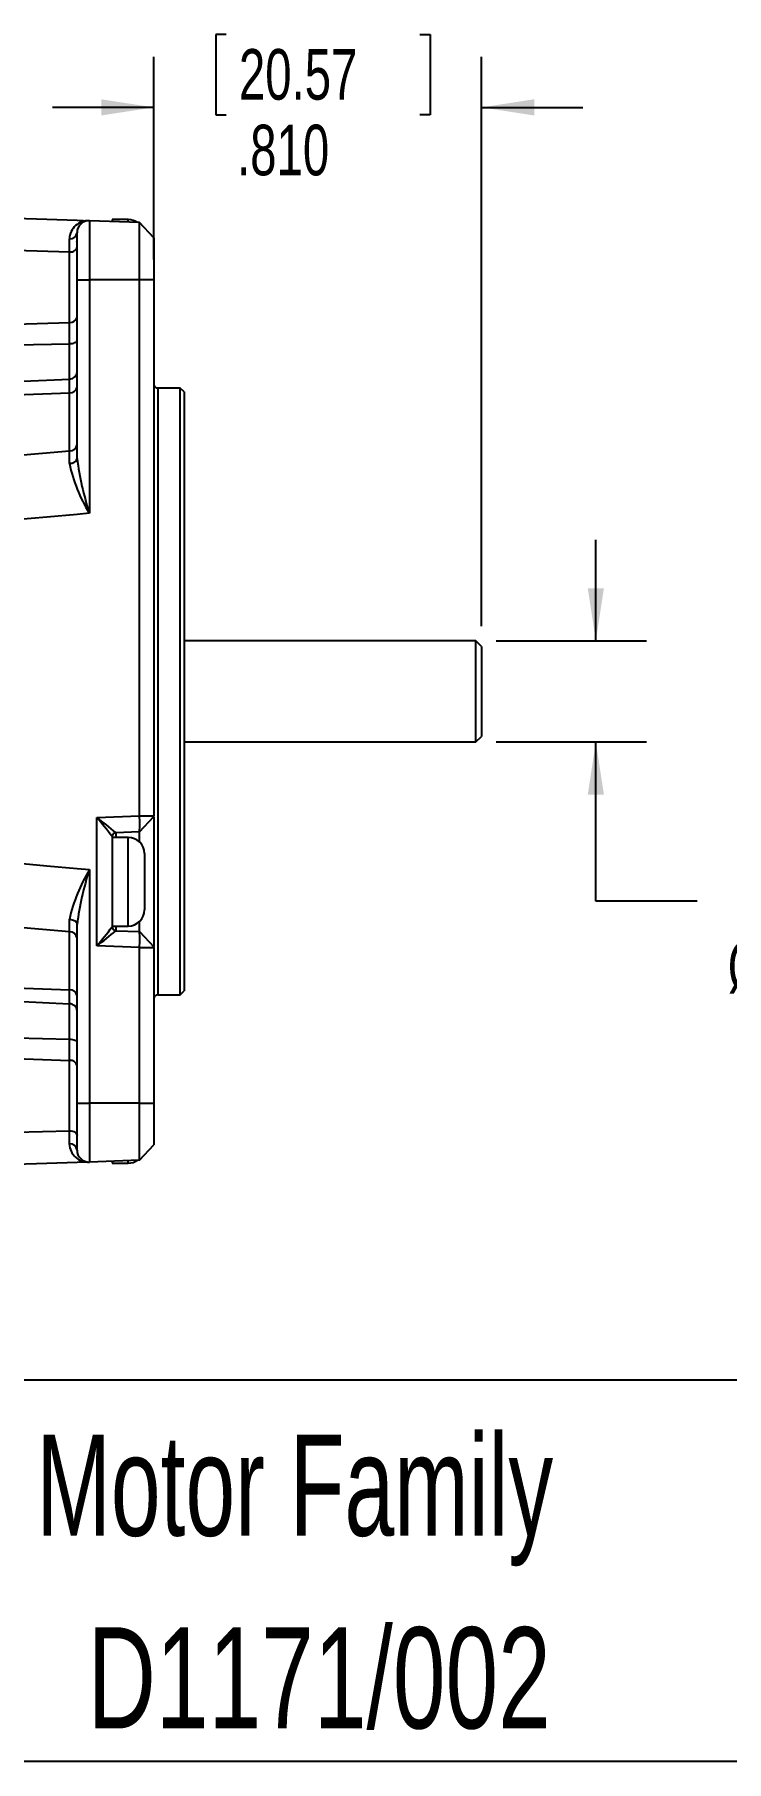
# Model space of a CAD drawing. Extents: x 0.3 to 16.8, y 0.3 to 10.8.
# Drawn here: x 10.048 to 11.758, y 0.267 to 4.536 of the extents above; entities that cross this region are included whole.
import ezdxf
from ezdxf.enums import TextEntityAlignment as Align

# ---------------------------------------------------------------- set-up
doc = ezdxf.new("R2010")
doc.units = 0
doc.layers.get('0').update_dxf_attribs({"linetype": 'CONTINUOUS'})
doc.layers.add('FORMAT', color=7, linetype='CONTINUOUS')
doc.dimstyles.new('SLDDIMSTYLE11', dxfattribs={"dimtxt": 0.125, "dimasz": 0.13, "dimexe": 0, "dimexo": 0.0625, "dimgap": 0.03125, "dimtad": 0, "dimtih": 1, "dimtoh": 1, "dimrnd": 1e-09, "dimzin": 4, "dimsah": 1, "dimcen": 0.09, "dimazin": 3, "dimlim": 1, "dimtp": 0.0003, "dimtm": 0.001, "dimtfac": 1, "dimtmove": 0, "dimatfit": 3})
doc.dimstyles.new('SLDDIMSTYLE12', dxfattribs={"dimtxt": 0.125, "dimasz": 0.13, "dimexe": 0, "dimexo": 0.0625, "dimgap": 0.03125, "dimtad": 0, "dimtih": 1, "dimtoh": 1, "dimrnd": 1e-09, "dimzin": 4, "dimsah": 1, "dimcen": 0.09, "dimazin": 3, "dimtfac": 1, "dimtmove": 0, "dimatfit": 3})

# ---------------------------------------------------------------- blocks, each defined once
blk = doc.blocks.new('_D_19')
at = {"layer": 'FORMAT'}
for p, q in [((11.4355, 3.0372), (11.4355, 3.2872)), ((11.1893, 3.0372), (11.5605, 3.0372)), ((11.1893, 2.7872), (11.5605, 2.7872)), ((11.4355, 2.394), (11.4355, 2.7872)), ((11.8241, 2.7173), (11.7987, 2.7173)), ((11.7987, 2.7173), (11.7987, 2.394)), ((12.3032, 2.7173), (12.3286, 2.7173)), ((12.3286, 2.7173), (12.3286, 2.394)), ((11.6855, 2.394), (11.4355, 2.394)), ((11.7987, 2.394), (11.8241, 2.394)), ((12.3286, 2.394), (12.3032, 2.394))]:
    blk.add_line(p, q, dxfattribs=at)
for points in [[(11.4355, 3.0372), (11.4555, 3.1672), (11.4155, 3.1672)], [(11.4355, 2.7872), (11.4155, 2.6572), (11.4555, 2.6572)]]:
    blk.add_solid(points, dxfattribs=at)
at = {"layer": 'FORMAT', "width": 0.7}
for s, p in [('6.358', (11.8559, 2.5557, 0.0039)), ('6.325', (11.8559, 2.394, 0.0039)), ('.2503', (11.9501, 2.207, 0.0039)), ('%%c', (11.7616, 2.132, 0.0039)), ('.2490', (11.9501, 2.0454, 0.0039))]:
    blk.add_text(s, height=0.125, dxfattribs=at).set_placement(p, align=Align.BOTTOM_LEFT)
blk = doc.blocks.new('_D_20')
at = {"layer": 'FORMAT'}
for p, q in [((10.5217, 4.536), (10.4963, 4.536)), ((10.4963, 4.536), (10.4963, 4.3375)), ((11.0008, 4.536), (11.0262, 4.536)), ((11.0262, 4.536), (11.0262, 4.3375)), ((10.3431, 3.9798), (10.3431, 4.4809)), ((11.1531, 3.0735), (11.1531, 4.4809)), ((10.3431, 4.3559), (10.0931, 4.3559)), ((11.1531, 4.3559), (11.4031, 4.3559)), ((10.4963, 4.3375), (10.5217, 4.3375)), ((11.0262, 4.3375), (11.0008, 4.3375))]:
    blk.add_line(p, q, dxfattribs=at)
for points in [[(10.3431, 4.3559), (10.2131, 4.3759), (10.2131, 4.3359)], [(11.1531, 4.3559), (11.2831, 4.3359), (11.2831, 4.3759)]]:
    blk.add_solid(points, dxfattribs=at)
at = {"layer": 'FORMAT', "width": 0.7}
for s, p in [('20.57', (10.5534, 4.3375, 0.0039)), ('.810', (10.5488, 4.1505, 0.0039))]:
    blk.add_text(s, height=0.125, dxfattribs=at).set_placement(p, align=Align.BOTTOM_LEFT)

msp = doc.modelspace()

# ---------------------------------------------------------------- linework, layer by layer
at = {"color": 7, "linetype": 'CONTINUOUS'}
for p, q in [((10.184, 4.0756), (10.184, 3.9298)), ((10.3077, 4.0713), (10.184, 4.0756)), ((10.28, 4.0784), (10.24, 4.0784)), ((10.24, 4.0784), (10.24, 4.0737)), ((10.3077, 3.9298), (10.3077, 4.0713)), ((10.3431, 4.0333), (10.3077, 4.0713)), ((10.1527, 4.0242), (10.1525, 4.0246)), ((10.1534, 3.9298), (10.1534, 4.0461)), ((10.3431, 4.0333), (10.3431, 3.9298)), ((10.1348, 3.9982), (10.001, 4.0022)), ((10.1348, 3.8244), (10.1348, 3.9982)), ((10.1534, 3.9298), (10.184, 3.9298)), ((10.1534, 3.4883), (10.1534, 3.9298)), ((10.184, 3.9298), (10.184, 3.3527)), ((10.3077, 3.9298), (10.184, 3.9298)), ((10.3077, 2.6044), (10.3077, 3.9298)), ((10.3431, 3.9298), (10.3077, 3.9298)), ((10.3431, 3.9298), (10.3431, 2.6044)), ((10.001, 3.8197), (10.1348, 3.8244)), ((10.1348, 3.7718), (10.1348, 3.8244)), ((10.001, 3.769), (10.1348, 3.7718)), ((10.1348, 3.6844), (10.1348, 3.7718)), ((10.001, 3.678), (10.1348, 3.6844)), ((10.1348, 3.6503), (10.1348, 3.6844)), ((10.001, 3.6452), (10.1348, 3.6503)), ((10.1348, 3.5069), (10.1348, 3.6503)), ((10.4081, 3.6622), (10.353, 3.6622)), ((10.4179, 3.6524), (10.4081, 3.6622)), ((10.4081, 2.1622), (10.4081, 3.6622)), ((10.4179, 3.6524), (10.4179, 2.1721)), ((10.001, 3.4951), (10.1348, 3.5069)), ((11.1393, 3.0372), (10.4179, 3.0372)), ((11.1531, 3.0235), (11.1393, 3.0372)), ((11.1393, 2.7872), (11.1393, 3.0372)), ((11.1531, 3.0235), (11.1531, 2.801)), ((10.4179, 2.7872), (11.1393, 2.7872)), ((11.1393, 2.7872), (11.1531, 2.801)), ((10.202, 2.6007), (10.3077, 2.6044)), ((10.3077, 2.6044), (10.3431, 2.6044)), ((10.3431, 2.6044), (10.3431, 2.603)), ((10.202, 2.2829), (10.202, 2.6007)), ((10.3077, 2.565), (10.2495, 2.563)), ((10.3077, 2.565), (10.3431, 2.603)), ((10.3077, 2.5401), (10.3077, 2.565)), ((10.3431, 2.601), (10.3431, 2.2826)), ((10.24, 2.5532), (10.24, 2.5286)), ((10.28, 2.5513), (10.24, 2.5513)), ((10.24, 2.5286), (10.24, 2.355)), ((10.32, 2.5113), (10.32, 2.3723)), ((10.184, 2.4718), (10.184, 1.8947)), ((10.24, 2.355), (10.24, 2.3304)), ((10.1348, 2.3176), (10.001, 2.3294)), ((10.1348, 2.1741), (10.1348, 2.3176)), ((10.1534, 1.8947), (10.1534, 2.3362)), ((10.24, 2.3323), (10.28, 2.3323)), ((10.2495, 2.3206), (10.3077, 2.3185)), ((10.3077, 2.3185), (10.3077, 2.3434)), ((10.3077, 2.3185), (10.3431, 2.2806)), ((10.3077, 2.2792), (10.202, 2.2829)), ((10.3077, 1.8947), (10.3077, 2.2792)), ((10.3077, 2.2792), (10.3431, 2.2792)), ((10.3431, 2.2806), (10.3431, 2.2792)), ((10.3431, 2.2792), (10.3431, 1.8947)), ((10.001, 2.1793), (10.1348, 2.1741)), ((10.001, 2.1465), (10.1348, 2.14)), ((10.1348, 2.14), (10.1348, 2.1741)), ((10.1348, 2.0527), (10.1348, 2.14)), ((10.353, 2.1622), (10.4081, 2.1622)), ((10.4081, 2.1622), (10.4179, 2.1721)), ((10.001, 2.0555), (10.1348, 2.0527)), ((10.1348, 2.0001), (10.1348, 2.0527)), ((10.001, 2.0048), (10.1348, 2.0001)), ((10.1348, 1.8263), (10.1348, 2.0001)), ((10.1534, 1.9096), (10.1525, 1.9112)), ((10.1534, 1.7784), (10.1534, 1.8947)), ((10.1534, 1.8947), (10.184, 1.8947)), ((10.3077, 1.8947), (10.184, 1.8947)), ((10.184, 1.8947), (10.184, 1.7489)), ((10.3077, 1.7532), (10.3077, 1.8947)), ((10.3077, 1.8947), (10.3431, 1.8947)), ((10.3431, 1.8947), (10.3431, 1.7912)), ((10.001, 1.8223), (10.1348, 1.8263)), ((10.1525, 1.8147), (10.1534, 1.8132)), ((10.3077, 1.7532), (10.184, 1.7489)), ((10.24, 1.7508), (10.24, 1.7461)), ((10.3077, 1.7532), (10.3431, 1.7912)), ((10.24, 1.7461), (10.28, 1.7461)), ((4.0147, 1.2104), (16.7513, 1.2104)), ((16.7513, 0.2671), (0.2513, 0.2671))]:
    msp.add_line(p, q, dxfattribs=at)
at = {"color": 8, "linetype": 'CONTINUOUS'}
for p, q in [((10.28, 4.0723), (10.28, 4.0784)), ((10.353, 3.6622), (10.353, 2.1622)), ((10.2495, 2.563), (10.2495, 2.5513)), ((10.28, 2.3323), (10.28, 2.5513)), ((10.2495, 2.3323), (10.2495, 2.3206)), ((10.28, 1.7461), (10.28, 1.7522))]:
    msp.add_line(p, q, dxfattribs=at)
at = {"color": 7, "linetype": 'CONTINUOUS'}
for points in [[(10.001, 4.082), (10.0787, 4.0793), (10.1534, 4.0767), (10.184, 4.0756)], [(10.1348, 3.9982), (10.1344, 4.0272), (10.1344, 4.031)], [(10.1534, 4.0207), (10.1525, 4.0245), (10.152, 4.024)], [(10.1348, 3.9982), (10.1384, 3.9985), (10.142, 3.9992), (10.1452, 4.0004), (10.148, 4.0018), (10.1503, 4.0036), (10.152, 4.0056), (10.1531, 4.0077), (10.1534, 4.01)], [(10.1348, 3.7718), (10.1384, 3.772), (10.142, 3.7725), (10.1452, 3.7733), (10.148, 3.7743), (10.1503, 3.7754), (10.152, 3.7768), (10.1531, 3.7782), (10.1534, 3.7797)], [(10.1344, 3.4757), (10.1347, 3.5033), (10.1348, 3.5069)], [(10.1344, 3.4757), (10.1381, 3.476), (10.1417, 3.4768), (10.145, 3.478), (10.1479, 3.4795), (10.1502, 3.4814), (10.152, 3.4836), (10.1531, 3.4859), (10.1534, 3.4883)], [(10.184, 3.3527), (10.1534, 3.3499), (10.0787, 3.3431), (10.001, 3.336)], [(10.2495, 2.563), (10.2495, 2.563), (10.2495, 2.563)], [(10.001, 2.4885), (10.0787, 2.4814), (10.1534, 2.4746), (10.184, 2.4718)], [(10.1348, 2.3176), (10.1344, 2.3444), (10.1344, 2.3488)], [(10.1344, 2.3488), (10.1381, 2.3485), (10.1417, 2.3477), (10.145, 2.3465), (10.1479, 2.345), (10.1502, 2.3431), (10.152, 2.3409), (10.1531, 2.3386), (10.1534, 2.3362)], [(10.2495, 2.3206), (10.2495, 2.3206), (10.2495, 2.3206)], [(10.1348, 2.0527), (10.1384, 2.0525), (10.142, 2.052), (10.1452, 2.0512), (10.148, 2.0502), (10.1503, 2.049), (10.152, 2.0477), (10.1531, 2.0463), (10.1534, 2.0448)], [(10.1344, 1.7935), (10.1347, 1.8218), (10.1348, 1.8263)], [(10.1348, 1.8263), (10.1384, 1.826), (10.142, 1.8253), (10.1452, 1.8241), (10.148, 1.8227), (10.1503, 1.8209), (10.152, 1.8189), (10.1531, 1.8168), (10.1534, 1.8145)], [(10.184, 1.7489), (10.1534, 1.7478), (10.0787, 1.7452), (10.001, 1.7425)]]:
    msp.add_lwpolyline(points, dxfattribs=at)
for centre, radius, start, end in [((10.181, 4.029), 0.0467, 86.3906, 177.5157), ((10.1829, 4.0461), 0.0295, 88, 180), ((10.28, 4.0384), 0.04, 55.7272, 90), ((10.1359, 4.0486), 0.0177, 264.9744, 351.7728), ((10.1368, 3.8414), 0.0171, 263.2276, 347.3082), ((10.1346, 3.7033), 0.0188, 270.408, 357.5331), ((10.353, 3.6721), 0.00984, 180, 270), ((10.1362, 3.6677), 0.0174, 265.1827, 350.8129), ((10.1357, 3.5247), 0.0178, 266.8803, 353.3289), ((10.5147, 3.5577), 0.3891, 192.1644, 211.784), ((10.8719, 3.579), 0.7242, 187.1956, 198.2077), ((10.0256, 2.5847), 0.2829, 356.0118, 3.9882), ((9.5091, 1.6784), 1.1536, 50.0721, 53.0828), ((9.4977, 1.9983), 0.9268, 36.7789, 40.5396), ((10.2499, 2.5532), 0.00984, 92.0493, 179.9848), ((10.2499, 2.5532), 0.00984, 92, 180), ((10.28, 2.5113), 0.04, 0, 90), ((10.5417, 2.2559), 0.4178, 148.8957, 167.1559), ((10.8719, 2.2455), 0.7242, 161.7923, 172.8044), ((10.28, 2.3723), 0.04, 270, 0), ((10.1357, 2.2998), 0.0178, 6.6711, 93.1197), ((9.4977, 2.8853), 0.9268, 319.4604, 323.2211), ((9.5092, 3.2051), 1.1535, 306.9171, 309.928), ((10.2499, 2.3304), 0.00984, 180.0152, 267.9507), ((10.2499, 2.3304), 0.00984, 180, 268), ((10.0256, 2.2989), 0.2829, 356.0118, 3.9882), ((10.1362, 2.1568), 0.0174, 9.1871, 94.8173), ((10.1346, 2.1212), 0.0188, 2.4669, 89.592), ((10.353, 2.1524), 0.00984, 90, 180), ((10.1368, 1.9831), 0.0171, 12.6918, 96.7724), ((10.1359, 1.7759), 0.0177, 8.2272, 95.0256), ((10.1808, 1.7952), 0.0465, 182.1531, 273.9406), ((10.1829, 1.7784), 0.0295, 180, 272), ((10.28, 1.7861), 0.04, 270, 304.2728)]:
    msp.add_arc(centre, radius, start, end, dxfattribs=at)

# ---------------------------------------------------------------- texts
at = {"layer": 'FORMAT', "color": 7}
for s, width, p in [('23XX ClearPath Motor Family', 0.661111, (8.4066, 0.75)), ('D1171/002', 0.7, (10.1792, 0.2738))]:
    msp.add_text(s, height=0.25, dxfattribs=dict(at, width=width)).set_placement(p, align=Align.BOTTOM_LEFT)

# ---------------------------------------------------------------- dimensions: what is measured, and where the dimension line sits
at = {"layer": 'FORMAT'}
dim = msp.add_linear_dim(base=(10.3431, 4.3559), p1=(11.1531, 3.0235), p2=(10.3431, 3.9298), dimstyle='SLDDIMSTYLE12', dxfattribs=at)
dim.commit()
dim.dimension.update_dxf_attribs({"geometry": '_D_20', "text_midpoint": (10.7612, 4.3559), "dimtype": 160})
dim = msp.add_linear_dim(base=(11.4355, 2.7872), p1=(11.1393, 3.0372), p2=(11.1393, 2.7872), angle=90, text='%%c<>', dimstyle='SLDDIMSTYLE11', dxfattribs=at)
dim.commit()
dim.dimension.update_dxf_attribs({"geometry": '_D_19', "text_midpoint": (11.4355, 2.394), "dimtype": 160})

doc.saveas('drawing.dxf')
